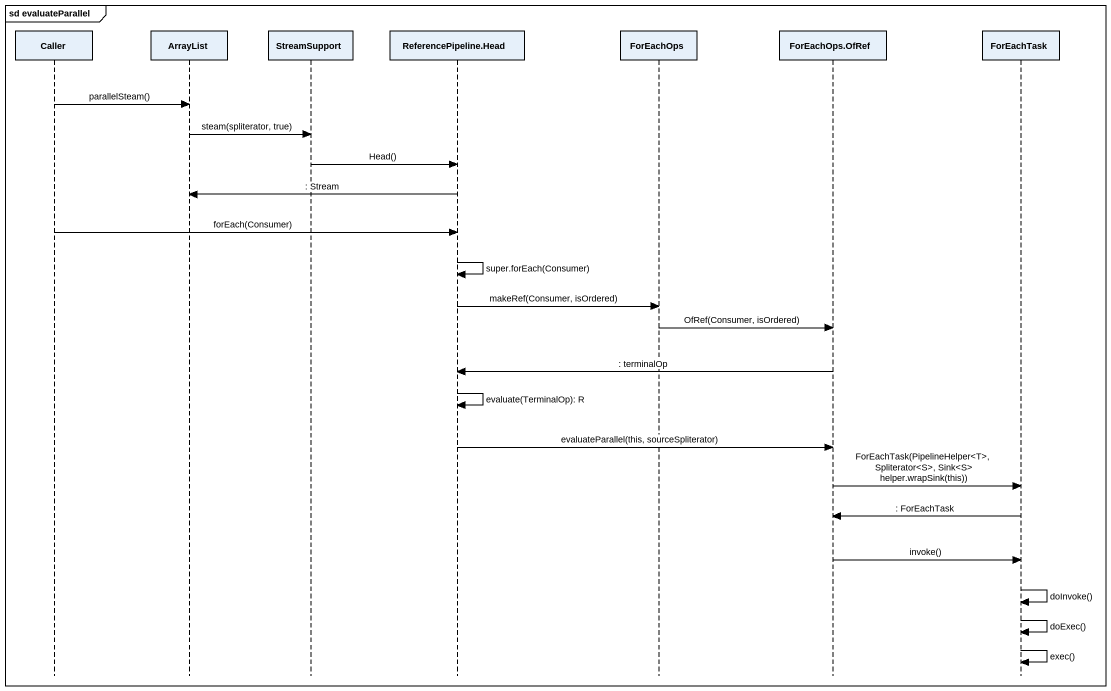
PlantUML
@startuml
mainframe sd evaluateParallel
hide footbox
participant Caller
participant ArrayList
participant StreamSupport
participant "ReferencePipeline.Head" as ReferencePipeline_Head
participant ForEachOps
participant "ForEachOps.OfRef" as ForEachOps_OfRef
participant ForEachTask

Caller -> ArrayList : parallelSteam()
ArrayList -> StreamSupport : steam(spliterator, true)
StreamSupport -> ReferencePipeline_Head : Head()
ReferencePipeline_Head -> ArrayList : : Stream
Caller -> ReferencePipeline_Head : forEach(Consumer)
ReferencePipeline_Head -> ReferencePipeline_Head : super.forEach(Consumer)
ReferencePipeline_Head -> ForEachOps : makeRef(Consumer, isOrdered)
ForEachOps -> ForEachOps_OfRef : OfRef(Consumer, isOrdered)
ForEachOps_OfRef -> ReferencePipeline_Head : : terminalOp
ReferencePipeline_Head -> ReferencePipeline_Head : evaluate(TerminalOp): R
ReferencePipeline_Head -> ForEachOps_OfRef : evaluateParallel(this, sourceSpliterator)
ForEachOps_OfRef -> ForEachTask : ForEachTask(PipelineHelper<T>, Spliterator~<S>, Sink~<S> helper.wrapSink(this))
ForEachTask -> ForEachOps_OfRef : : ForEachTask
ForEachOps_OfRef -> ForEachTask : invoke()
ForEachTask -> ForEachTask : doInvoke()
ForEachTask -> ForEachTask : doExec()
ForEachTask -> ForEachTask : exec()
@enduml
